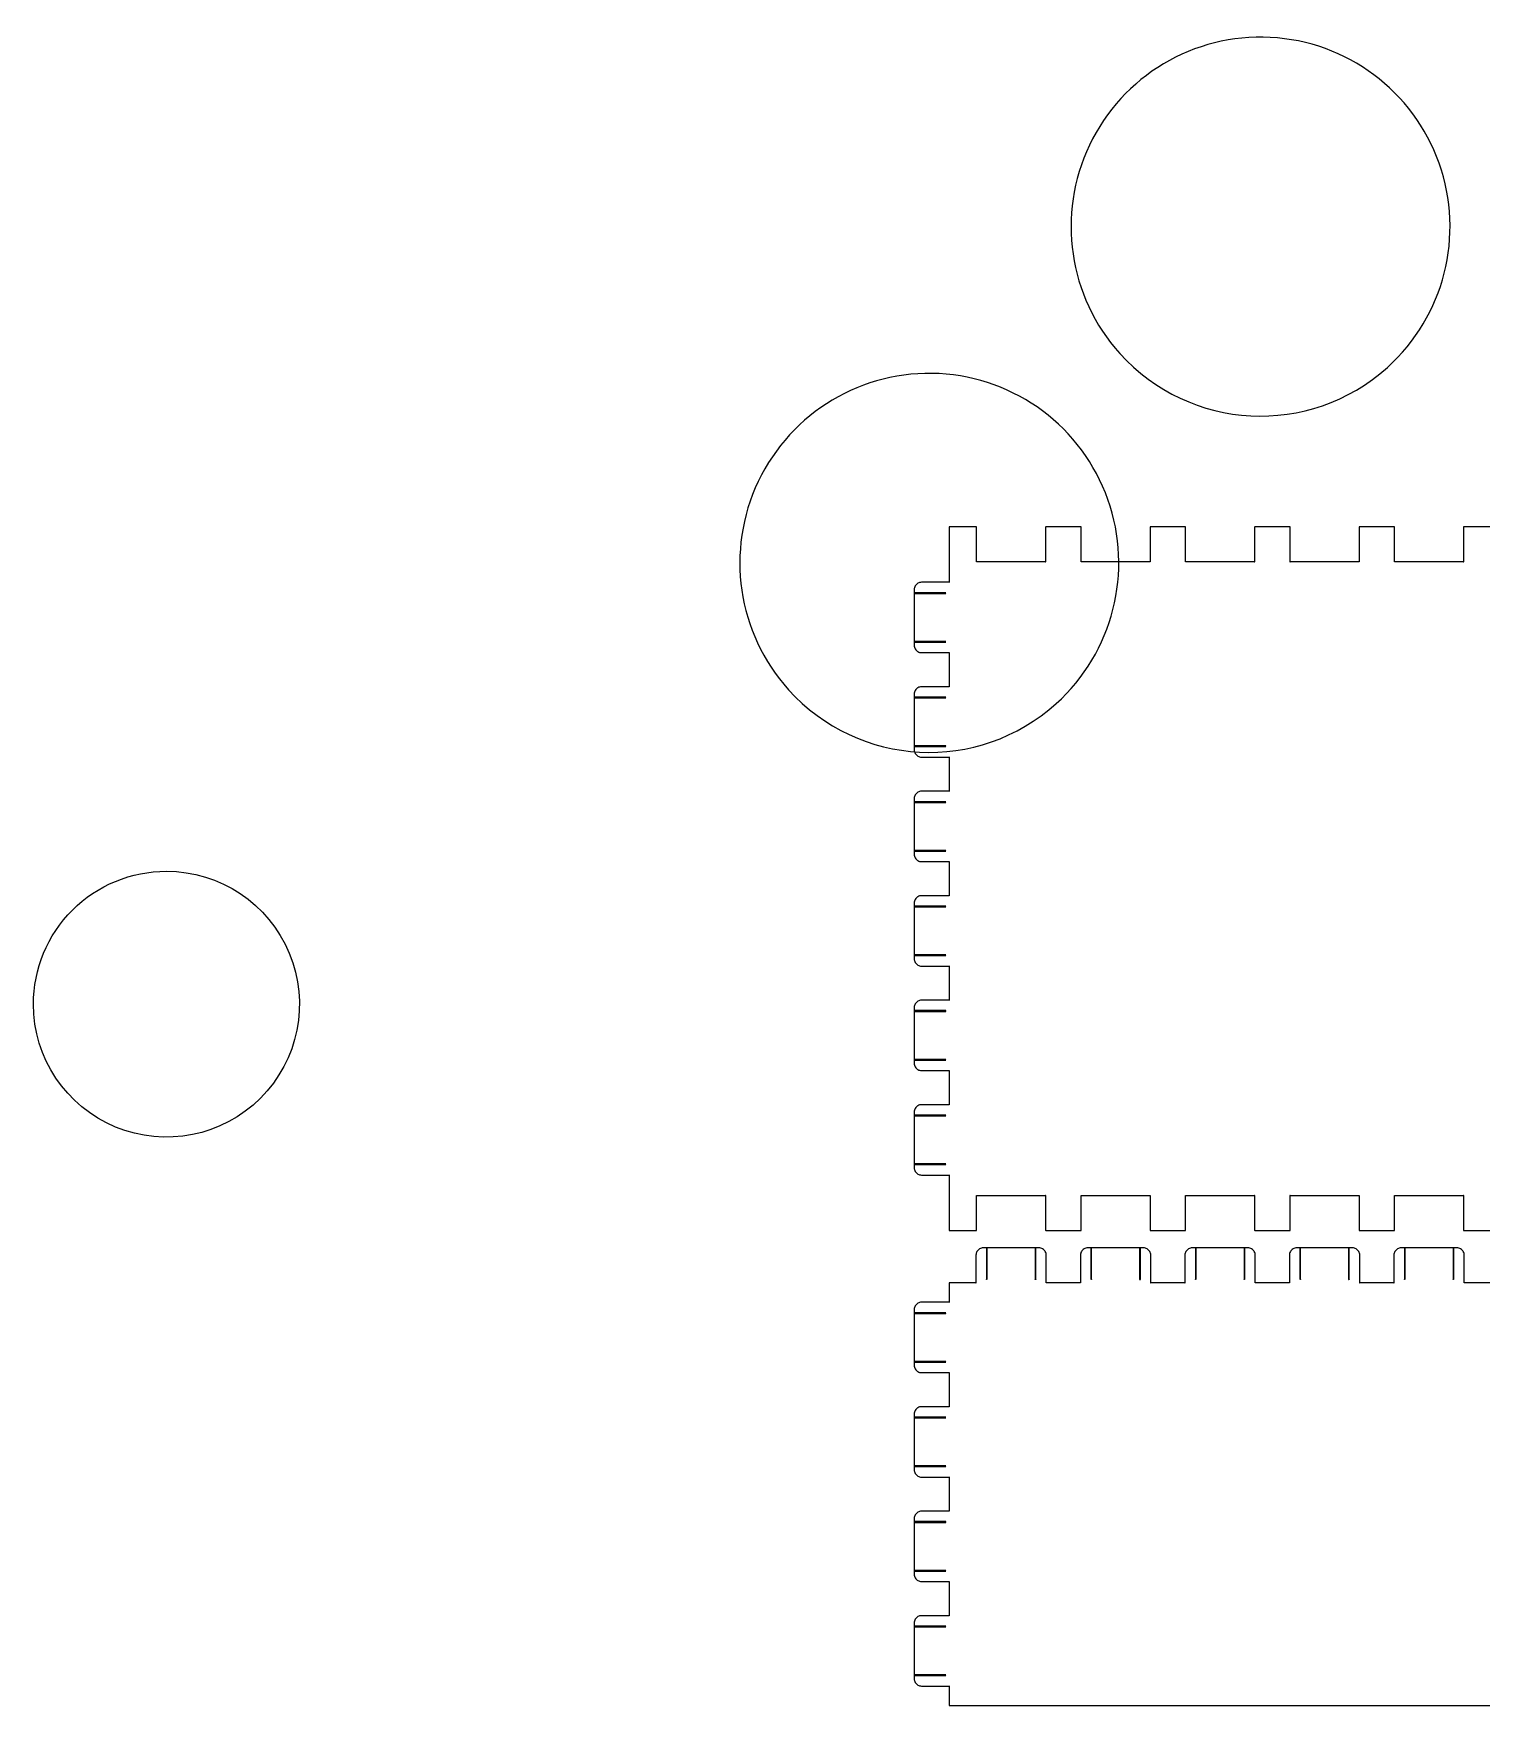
# Model space of a CAD drawing. Extents: x -4225 to 1232, y -4254 to 5532.
# Drawn here: x -430.4 to -18.8, y 84.4 to 559.8 of the extents above; entities that cross this region are included whole.
import ezdxf

# ---------------------------------------------------------------- set-up
doc = ezdxf.new("R2010")
doc.units = 0
doc.layers.add('Layer_1', color=7, linetype='CONTINUOUS')

msp = doc.modelspace()

# ---------------------------------------------------------------- linework, layer by layer
at = {"layer": 'Layer_1', "color": 7}
for points in [[(-45.534923, 464.843357)], [(-139.67766, 369.261445)], [(-392.587729, 321.611387)], [(-392.587729, 321.611387)], [(-170.036, 219.494195)], [(-170.036, 84.441494)]]:
    msp.add_lwpolyline(points, close=True, dxfattribs=at)
for points in [[(-170.136, 419.398193), (-170.136, 409.497995), (-170.136, 403.74788), (-177.956, 403.74788)], [(-162.386, 419.498195), (-170.036, 419.498195)], [(-142.686, 419.398193), (-142.686, 409.597997), (-162.286, 409.597997), (-162.286, 419.398193)], [(-132.686, 419.498195), (-142.586, 419.498195)], [(-112.986, 419.398193), (-112.986, 409.597997), (-132.586, 409.597997), (-132.586, 419.398193)], [(-102.986, 419.498195), (-112.886, 419.498195)], [(-83.286, 419.398193), (-83.286, 409.597997), (-102.886, 409.597997), (-102.886, 419.398193)], [(-73.286, 419.498195), (-83.186, 419.498195)], [(-53.586, 419.398193), (-53.586, 409.597997), (-73.186, 409.597997), (-73.186, 419.398193)], [(-43.586, 419.498195), (-53.486, 419.498195)], [(-23.886, 419.398193), (-23.886, 409.597997), (-43.486, 409.597997), (-43.486, 419.398193)], [(-13.886, 419.498195), (-23.786, 419.498195)], [(-180.036, 401.667838), (-180.036, 400.677819)], [(-180.036, 400.677819), (-180.036, 386.817541)], [(-171.113, 400.627818), (-171.126, 400.677819), (-171.113, 400.72782), (-171.076, 400.76382), (-171.026, 400.777821), (-179.936, 400.777821)], [(-179.936, 400.577817), (-171.026, 400.577817)], [(-180.036, 386.817541), (-180.036, 385.827522)], [(-171.113, 386.76754), (-171.126, 386.817541), (-171.113, 386.867542), (-171.076, 386.903543), (-171.026, 386.917543), (-179.936, 386.917543)], [(-179.936, 386.717539), (-171.026, 386.717539)], [(-177.956, 383.74748), (-170.136, 383.74748), (-170.136, 374.047286), (-177.956, 374.047286)], [(-180.036, 371.967244), (-180.036, 370.977225)], [(-180.036, 370.977225), (-180.036, 357.116947)], [(-171.076, 370.890223), (-171.113, 370.927224), (-171.126, 370.977225), (-171.113, 371.027226), (-171.076, 371.063226), (-171.026, 371.077227), (-179.936, 371.077227)], [(-179.936, 370.877223), (-171.026, 370.877223)], [(-180.036, 357.116947), (-180.036, 356.126928)], [(-171.076, 357.029946), (-171.113, 357.066946), (-171.126, 357.116947), (-171.113, 357.166948), (-171.076, 357.202949), (-171.026, 357.216949), (-179.936, 357.216949)], [(-179.936, 357.016945), (-171.026, 357.016945)], [(-177.956, 354.046886), (-170.136, 354.046886), (-170.136, 344.346692), (-177.956, 344.346692)], [(-180.036, 342.26665), (-180.036, 341.276631)], [(-180.036, 341.276631), (-180.036, 327.416353)], [(-171.076, 341.189629), (-171.113, 341.22663), (-171.126, 341.276631), (-171.113, 341.326632), (-171.076, 341.362632), (-171.026, 341.376633), (-179.936, 341.376633)], [(-179.936, 341.176629), (-171.026, 341.176629)], [(-180.036, 327.416353), (-180.036, 326.426334)], [(-171.076, 327.329352), (-171.113, 327.366352), (-171.126, 327.416353), (-171.113, 327.466354), (-171.076, 327.502355), (-171.026, 327.516355), (-179.936, 327.516355)], [(-179.936, 327.316351), (-171.026, 327.316351)], [(-177.956, 324.346292), (-170.136, 324.346292), (-170.136, 314.646098), (-177.956, 314.646098)], [(-180.036, 312.566056), (-180.036, 311.576037)], [(-180.036, 311.576037), (-180.036, 297.715759)], [(-171.076, 311.489035), (-171.113, 311.526036), (-171.126, 311.576037), (-171.113, 311.626038), (-171.076, 311.662038), (-171.026, 311.676039), (-179.936, 311.676039)], [(-179.936, 311.476035), (-171.026, 311.476035)], [(-180.036, 297.715759), (-180.036, 296.72574)], [(-171.076, 297.628758), (-171.113, 297.665758), (-171.126, 297.715759), (-171.113, 297.76576), (-171.076, 297.801761), (-171.026, 297.815761), (-179.936, 297.815761)], [(-179.936, 297.615757), (-171.026, 297.615757)], [(-177.956, 294.645698), (-170.136, 294.645698), (-170.136, 284.945504), (-177.956, 284.945504)], [(-180.036, 282.865462), (-180.036, 281.875443)], [(-180.036, 281.875443), (-180.036, 268.015165)], [(-171.076, 281.788441), (-171.113, 281.825442), (-171.126, 281.875443), (-171.113, 281.925444), (-171.076, 281.961444), (-171.026, 281.975445), (-179.936, 281.975445)], [(-179.936, 281.775441), (-171.026, 281.775441)], [(-180.036, 268.015165), (-180.036, 267.025146)], [(-171.076, 267.928164), (-171.113, 267.965164), (-171.126, 268.015165), (-171.113, 268.065166), (-171.076, 268.101167), (-171.026, 268.115167), (-179.936, 268.115167)], [(-179.936, 267.915163), (-171.026, 267.915163)], [(-177.956, 264.945104), (-170.136, 264.945104), (-170.136, 255.24491), (-177.956, 255.24491)], [(-180.036, 253.164868), (-180.036, 252.174849)], [(-180.036, 252.174849), (-180.036, 238.314571)], [(-171.076, 252.087847), (-171.113, 252.124848), (-171.126, 252.174849), (-171.113, 252.22485), (-171.076, 252.26085), (-171.026, 252.274851), (-179.936, 252.274851)], [(-179.936, 252.074847), (-171.026, 252.074847)], [(-180.036, 238.314571), (-180.036, 237.324552)], [(-171.076, 238.22757), (-171.113, 238.26457), (-171.126, 238.314571), (-171.113, 238.364572), (-171.076, 238.400573), (-171.026, 238.414573), (-179.936, 238.414573)], [(-179.936, 238.214569), (-171.026, 238.214569)], [(-177.956, 235.24451), (-170.136, 235.24451), (-170.136, 229.494395), (-170.136, 219.594197)], [(-162.286, 219.594197), (-162.286, 229.394393), (-142.686, 229.394393), (-142.686, 219.594197)], [(-132.586, 219.594197), (-132.586, 229.394393), (-112.986, 229.394393), (-112.986, 219.594197)], [(-102.886, 219.594197), (-102.886, 229.394393), (-83.286, 229.394393), (-83.286, 219.594197)], [(-73.186, 219.594197), (-73.186, 229.394393), (-53.586, 229.394393), (-53.586, 219.594197)], [(-43.486, 219.594197), (-43.486, 229.394393), (-23.886, 229.394393), (-23.886, 219.594197)], [(-170.036, 219.494195), (-162.386, 219.494195)], [(-142.586, 219.494195), (-132.686, 219.494195)], [(-112.886, 219.494195), (-102.986, 219.494195)], [(-83.186, 219.494195), (-73.286, 219.494195)], [(-53.486, 219.494195), (-43.586, 219.494195)], [(-23.786, 219.494195), (-13.886, 219.494195)], [(-159.416, 214.544096), (-160.406, 214.544096)], [(-159.516, 214.444094), (-159.516, 205.533916), (-159.503, 205.583917), (-159.466, 205.619918), (-159.416, 205.633918), (-159.366, 205.619918), (-159.329, 205.583917), (-159.316, 205.533916), (-159.316, 214.444094)], [(-145.556, 214.544096), (-159.416, 214.544096)], [(-145.656, 214.444094), (-145.656, 205.533916), (-145.643, 205.583917), (-145.606, 205.619918), (-145.556, 205.633918), (-145.506, 205.619918), (-145.469, 205.583917), (-145.456, 205.533916), (-145.456, 214.444094)], [(-144.566, 214.544096), (-145.556, 214.544096)], [(-129.716, 214.544096), (-130.706, 214.544096)], [(-129.816, 214.444094), (-129.816, 205.533916), (-129.803, 205.583917), (-129.766, 205.619918), (-129.716, 205.633918), (-129.666, 205.619918), (-129.629, 205.583917), (-129.616, 205.533916), (-129.616, 214.444094)], [(-115.856, 214.544096), (-129.716, 214.544096)], [(-115.956, 214.444094), (-115.956, 205.533916), (-115.943, 205.583917), (-115.906, 205.619918), (-115.856, 205.633918), (-115.806, 205.619918), (-115.769, 205.583917), (-115.756, 205.533916), (-115.756, 214.444094)], [(-114.866, 214.544096), (-115.856, 214.544096)], [(-100.016, 214.544096), (-101.006, 214.544096)], [(-100.116, 214.444094), (-100.116, 205.533916), (-100.103, 205.583917), (-100.066, 205.619918), (-100.016, 205.633918), (-99.966, 205.619918), (-99.929, 205.583917), (-99.916, 205.533916), (-99.916, 214.444094)], [(-86.156, 214.544096), (-100.016, 214.544096)], [(-86.256, 214.444094), (-86.256, 205.533916), (-86.243, 205.583917), (-86.206, 205.619918), (-86.156, 205.633918), (-86.106, 205.619918), (-86.069, 205.583917), (-86.056, 205.533916), (-86.056, 214.444094)], [(-85.166, 214.544096), (-86.156, 214.544096)], [(-70.316, 214.544096), (-71.306, 214.544096)], [(-70.416, 214.444094), (-70.416, 205.533916), (-70.403, 205.583917), (-70.366, 205.619918), (-70.316, 205.633918), (-70.266, 205.619918), (-70.229, 205.583917), (-70.216, 205.533916), (-70.216, 214.444094)], [(-56.456, 214.544096), (-70.316, 214.544096)], [(-56.556, 214.444094), (-56.556, 205.533916), (-56.543, 205.583917), (-56.506, 205.619918), (-56.456, 205.633918), (-56.406, 205.619918), (-56.369, 205.583917), (-56.356, 205.533916), (-56.356, 214.444094)], [(-55.466, 214.544096), (-56.456, 214.544096)], [(-40.616, 214.544096), (-41.606, 214.544096)], [(-40.716, 214.444094), (-40.716, 205.533916), (-40.703, 205.583917), (-40.666, 205.619918), (-40.616, 205.633918), (-40.566, 205.619918), (-40.529, 205.583917), (-40.516, 205.533916), (-40.516, 214.444094)], [(-26.756, 214.544096), (-40.616, 214.544096)], [(-26.856, 214.444094), (-26.856, 205.533916), (-26.843, 205.583917), (-26.806, 205.619918), (-26.756, 205.633918), (-26.706, 205.619918), (-26.669, 205.583917), (-26.656, 205.533916), (-26.656, 214.444094)], [(-25.766, 214.544096), (-26.756, 214.544096)], [(-162.486, 212.464054), (-162.486, 204.643898), (-170.036, 204.643898)], [(-132.786, 212.464054), (-132.786, 204.643898), (-142.486, 204.643898), (-142.486, 212.464054)], [(-103.086, 212.464054), (-103.086, 204.643898), (-112.786, 204.643898), (-112.786, 212.464054)], [(-73.386, 212.464054), (-73.386, 204.643898), (-83.086, 204.643898), (-83.086, 212.464054)], [(-43.686, 212.464054), (-43.686, 204.643898), (-53.386, 204.643898), (-53.386, 212.464054)], [(-13.986, 212.464054), (-13.986, 204.643898), (-23.686, 204.643898), (-23.686, 212.464054)], [(-170.136, 204.543896), (-170.136, 199.093787), (-177.956, 199.093787)], [(-180.036, 197.013745), (-180.036, 196.023726)], [(-180.036, 196.023726), (-180.036, 182.163448)], [(-179.936, 195.923724), (-171.026, 195.923724), (-171.076, 195.936724), (-171.113, 195.973725), (-171.126, 196.023726), (-171.113, 196.073727), (-171.076, 196.109727), (-171.026, 196.123728), (-179.936, 196.123728)], [(-180.036, 182.163448), (-180.036, 181.173429)], [(-179.936, 182.063446), (-171.026, 182.063446), (-171.076, 182.076447), (-171.113, 182.113447), (-171.126, 182.163448), (-171.113, 182.213449), (-171.076, 182.24945), (-171.026, 182.26345), (-179.936, 182.26345)], [(-177.956, 179.093387), (-170.136, 179.093387), (-170.136, 169.393193), (-177.956, 169.393193)], [(-180.036, 167.313151), (-180.036, 166.323132)], [(-179.936, 166.22313), (-171.026, 166.22313), (-171.076, 166.23613), (-171.113, 166.273131), (-171.126, 166.323132), (-171.113, 166.373133), (-171.076, 166.409133), (-171.026, 166.423134), (-179.936, 166.423134)], [(-180.036, 166.323132), (-180.036, 152.462854)], [(-180.036, 152.462854), (-180.036, 151.472835)], [(-179.936, 152.362852), (-171.026, 152.362852), (-171.076, 152.375853), (-171.113, 152.412853), (-171.126, 152.462854), (-171.113, 152.512855), (-171.076, 152.548856), (-171.026, 152.562856), (-179.936, 152.562856)], [(-177.956, 149.392793), (-170.136, 149.392793), (-170.136, 139.692599), (-177.956, 139.692599)], [(-180.036, 137.612557), (-180.036, 136.622538)], [(-180.036, 136.622538), (-180.036, 122.76226)], [(-179.936, 136.522536), (-171.026, 136.522536), (-171.076, 136.535536), (-171.113, 136.572537), (-171.126, 136.622538), (-171.113, 136.672539), (-171.076, 136.708539), (-171.026, 136.72254), (-179.936, 136.72254)], [(-180.036, 122.76226), (-180.036, 121.772241)], [(-179.936, 122.662258), (-171.026, 122.662258), (-171.076, 122.675259), (-171.113, 122.712259), (-171.126, 122.76226), (-171.113, 122.812261), (-171.076, 122.848262), (-171.026, 122.862262), (-179.936, 122.862262)], [(-177.956, 119.692199), (-170.136, 119.692199), (-170.136, 109.992005), (-177.956, 109.992005)], [(-180.036, 107.911963), (-180.036, 106.921944)], [(-180.036, 106.921944), (-180.036, 93.061666)], [(-179.936, 106.821942), (-171.026, 106.821942), (-171.076, 106.834942), (-171.113, 106.871943), (-171.126, 106.921944), (-171.113, 106.971945), (-171.076, 107.007945), (-171.026, 107.021946), (-179.936, 107.021946)], [(-180.036, 93.061666), (-180.036, 92.071647)], [(-179.936, 92.961664), (-171.026, 92.961664), (-171.076, 92.974665), (-171.113, 93.011665), (-171.126, 93.061666), (-171.113, 93.111667), (-171.076, 93.147668), (-171.026, 93.161668), (-179.936, 93.161668)], [(-177.956, 89.991605), (-170.136, 89.991605), (-170.136, 84.541496)], [(-170.036, 84.441494), (369.964, 84.441494)]]:
    msp.add_lwpolyline(points, dxfattribs=at)
for points in [[(-78.812204, 558.631822), (-100.566684, 559.758487), (-120.857765, 547.66963), (-130.223746, 528.002267)], [(-30.839839, 522.855174), (-38.124016, 543.384849), (-57.057723, 557.505158), (-78.812204, 558.631822)], [(-130.223746, 528.002267), (-139.589728, 508.334904), (-136.186141, 484.962184), (-121.600073, 468.782772)], [(-45.534923, 464.843357), (-29.35551, 479.429425), (-23.555662, 502.325499), (-30.839839, 522.855174)], [(-121.600073, 468.782772), (-101.683101, 446.690121), (-67.627573, 444.926385), (-45.534923, 464.843357)], [(-172.954941, 463.04991), (-194.709422, 464.176575), (-215.000502, 452.087718), (-224.366484, 432.420355)], [(-124.982576, 427.273261), (-132.266753, 447.802936), (-151.200461, 461.923245), (-172.954941, 463.04991)], [(-224.366484, 432.420355), (-233.732466, 412.752991), (-230.328879, 389.380272), (-215.74281, 373.200859)], [(-139.67766, 369.261445), (-123.498248, 383.847513), (-117.6984, 406.743586), (-124.982576, 427.273261)], [(-170.036, 419.498195), (-170.091, 419.498195), (-170.136, 419.453194), (-170.136, 419.398193)], [(-162.286, 419.398193), (-162.286, 419.453194), (-162.331, 419.498195), (-162.386, 419.498195)], [(-142.586, 419.498195), (-142.641, 419.498195), (-142.686, 419.453194), (-142.686, 419.398193)], [(-132.586, 419.398193), (-132.586, 419.453194), (-132.631, 419.498195), (-132.686, 419.498195)], [(-112.886, 419.498195), (-112.941, 419.498195), (-112.986, 419.453194), (-112.986, 419.398193)], [(-102.886, 419.398193), (-102.886, 419.453194), (-102.931, 419.498195), (-102.986, 419.498195)], [(-83.186, 419.498195), (-83.241, 419.498195), (-83.286, 419.453194), (-83.286, 419.398193)], [(-73.186, 419.398193), (-73.186, 419.453194), (-73.231, 419.498195), (-73.286, 419.498195)], [(-53.486, 419.498195), (-53.541, 419.498195), (-53.586, 419.453194), (-53.586, 419.398193)], [(-43.486, 419.398193), (-43.486, 419.453194), (-43.531, 419.498195), (-43.586, 419.498195)], [(-23.786, 419.498195), (-23.841, 419.498195), (-23.886, 419.453194), (-23.886, 419.398193)], [(-162.286, 409.597997), (-162.386, 409.597997), (-162.286, 409.497995), (-162.286, 409.597997)], [(-142.686, 409.597997), (-142.686, 409.497995), (-142.586, 409.597997), (-142.686, 409.597997)], [(-132.586, 409.597997), (-132.686, 409.597997), (-132.586, 409.497995), (-132.586, 409.597997)], [(-112.986, 409.597997), (-112.986, 409.497995), (-112.886, 409.597997), (-112.986, 409.597997)], [(-102.886, 409.597997), (-102.986, 409.597997), (-102.886, 409.497995), (-102.886, 409.597997)], [(-83.286, 409.597997), (-83.286, 409.497995), (-83.186, 409.597997), (-83.286, 409.597997)], [(-73.186, 409.597997), (-73.286, 409.597997), (-73.186, 409.497995), (-73.186, 409.597997)], [(-53.586, 409.597997), (-53.586, 409.497995), (-53.486, 409.597997), (-53.586, 409.597997)], [(-43.486, 409.597997), (-43.586, 409.597997), (-43.486, 409.497995), (-43.486, 409.597997)], [(-23.886, 409.597997), (-23.886, 409.497995), (-23.786, 409.597997), (-23.886, 409.597997)], [(-179.757, 402.707859), (-179.94, 402.390853), (-180.036, 402.032846), (-180.036, 401.667838)], [(-179.936, 400.777821), (-179.991, 400.777821), (-180.036, 400.73282), (-180.036, 400.677819)], [(-180.036, 400.677819), (-180.036, 400.621818), (-179.991, 400.577817), (-179.936, 400.577817)], [(-178.996, 403.468874), (-179.312, 403.285871), (-179.575, 403.023866), (-179.757, 402.707859)], [(-177.956, 403.74788), (-178.321, 403.74788), (-178.68, 403.651878), (-178.996, 403.468874)], [(-171.076, 400.590817), (-171.091, 400.600817), (-171.104, 400.611817), (-171.113, 400.627818)], [(-171.026, 400.577817), (-171.044, 400.577817), (-171.061, 400.577817), (-171.076, 400.590817)], [(-170.136, 403.74788), (-170.136, 403.647878), (-170.036, 403.74788), (-170.136, 403.74788)], [(-179.936, 386.917543), (-179.991, 386.917543), (-180.036, 386.872543), (-180.036, 386.817541)], [(-180.036, 386.817541), (-180.036, 386.76154), (-179.991, 386.717539), (-179.936, 386.717539)], [(-180.036, 385.827522), (-180.036, 385.462514), (-179.94, 385.103507), (-179.757, 384.787501)], [(-171.076, 386.73054), (-171.091, 386.74054), (-171.104, 386.75154), (-171.113, 386.76754)], [(-171.026, 386.717539), (-171.044, 386.717539), (-171.061, 386.717539), (-171.076, 386.73054)], [(-179.757, 384.787501), (-179.575, 384.470495), (-179.312, 384.208489), (-178.996, 384.025486)], [(-178.996, 384.025486), (-178.68, 383.843482), (-178.321, 383.74748), (-177.956, 383.74748)], [(-170.136, 383.74748), (-170.036, 383.74748), (-170.136, 383.847482), (-170.136, 383.74748)], [(-215.74281, 373.200859), (-195.825838, 351.108209), (-161.770311, 349.344473), (-139.67766, 369.261445)], [(-179.757, 373.007265), (-179.94, 372.690259), (-180.036, 372.332252), (-180.036, 371.967244)], [(-179.936, 371.077227), (-179.991, 371.077227), (-180.036, 371.032226), (-180.036, 370.977225)], [(-180.036, 370.977225), (-180.036, 370.921224), (-179.991, 370.877223), (-179.936, 370.877223)], [(-178.996, 373.76828), (-179.312, 373.585277), (-179.575, 373.323272), (-179.757, 373.007265)], [(-177.956, 374.047286), (-178.321, 374.047286), (-178.68, 373.951284), (-178.996, 373.76828)], [(-171.026, 370.877223), (-171.044, 370.877223), (-171.061, 370.877223), (-171.076, 370.890223)], [(-170.136, 374.047286), (-170.136, 373.947284), (-170.036, 374.047286), (-170.136, 374.047286)], [(-179.936, 357.216949), (-179.991, 357.216949), (-180.036, 357.171949), (-180.036, 357.116947)], [(-180.036, 357.116947), (-180.036, 357.060946), (-179.991, 357.016945), (-179.936, 357.016945)], [(-171.026, 357.016945), (-171.044, 357.016945), (-171.061, 357.016945), (-171.076, 357.029946)], [(-180.036, 356.126928), (-180.036, 355.76192), (-179.94, 355.402913), (-179.757, 355.086907)], [(-179.757, 355.086907), (-179.575, 354.769901), (-179.312, 354.507895), (-178.996, 354.324892)], [(-178.996, 354.324892), (-178.68, 354.142888), (-178.321, 354.046886), (-177.956, 354.046886)], [(-170.136, 354.046886), (-170.036, 354.046886), (-170.136, 354.146888), (-170.136, 354.046886)], [(-179.757, 343.306671), (-179.94, 342.989665), (-180.036, 342.631658), (-180.036, 342.26665)], [(-178.996, 344.067686), (-179.312, 343.884683), (-179.575, 343.622678), (-179.757, 343.306671)], [(-177.956, 344.346692), (-178.321, 344.346692), (-178.68, 344.25069), (-178.996, 344.067686)], [(-170.136, 344.346692), (-170.136, 344.24669), (-170.036, 344.346692), (-170.136, 344.346692)], [(-179.936, 341.376633), (-179.991, 341.376633), (-180.036, 341.331632), (-180.036, 341.276631)], [(-180.036, 341.276631), (-180.036, 341.22063), (-179.991, 341.176629), (-179.936, 341.176629)], [(-171.026, 341.176629), (-171.044, 341.176629), (-171.061, 341.176629), (-171.076, 341.189629)], [(-179.936, 327.516355), (-179.991, 327.516355), (-180.036, 327.471355), (-180.036, 327.416353)], [(-180.036, 327.416353), (-180.036, 327.360352), (-179.991, 327.316351), (-179.936, 327.316351)], [(-180.036, 326.426334), (-180.036, 326.061326), (-179.94, 325.702319), (-179.757, 325.386313)], [(-179.757, 325.386313), (-179.575, 325.069307), (-179.312, 324.807301), (-178.996, 324.624298)], [(-178.996, 324.624298), (-178.68, 324.442294), (-178.321, 324.346292), (-177.956, 324.346292)], [(-171.026, 327.316351), (-171.044, 327.316351), (-171.061, 327.316351), (-171.076, 327.329352)], [(-170.136, 324.346292), (-170.036, 324.346292), (-170.136, 324.446294), (-170.136, 324.346292)], [(-419.313025, 310.541407), (-412.225036, 317.629397), (-402.611659, 321.611387), (-392.587729, 321.611387)], [(-419.313025, 310.541407), (-412.225036, 317.629397), (-402.611659, 321.611387), (-392.587729, 321.611387)], [(-392.587729, 321.611387), (-377.300967, 321.611387), (-363.519438, 312.402864), (-357.669448, 298.279738)], [(-392.587729, 321.611387), (-377.300967, 321.611387), (-363.519438, 312.402864), (-357.669448, 298.279738)], [(-178.996, 314.367092), (-179.312, 314.184089), (-179.575, 313.922084), (-179.757, 313.606077)], [(-177.956, 314.646098), (-178.321, 314.646098), (-178.68, 314.550096), (-178.996, 314.367092)], [(-170.136, 314.646098), (-170.136, 314.546096), (-170.036, 314.646098), (-170.136, 314.646098)], [(-430.383005, 283.816112), (-430.383005, 293.840042), (-426.401014, 303.453418), (-419.313025, 310.541407)], [(-430.383005, 283.816112), (-430.383005, 293.840042), (-426.401014, 303.453418), (-419.313025, 310.541407)], [(-179.757, 313.606077), (-179.94, 313.289071), (-180.036, 312.931064), (-180.036, 312.566056)], [(-179.936, 311.676039), (-179.991, 311.676039), (-180.036, 311.631038), (-180.036, 311.576037)], [(-180.036, 311.576037), (-180.036, 311.520036), (-179.991, 311.476035), (-179.936, 311.476035)], [(-171.026, 311.476035), (-171.044, 311.476035), (-171.061, 311.476035), (-171.076, 311.489035)], [(-357.669448, 298.279738), (-351.819457, 284.156611), (-355.05306, 267.900189), (-365.862433, 257.090816)], [(-357.669448, 298.279738), (-351.819457, 284.156611), (-355.05306, 267.900189), (-365.862433, 257.090816)], [(-179.936, 297.815761), (-179.991, 297.815761), (-180.036, 297.770761), (-180.036, 297.715759)], [(-180.036, 297.715759), (-180.036, 297.659758), (-179.991, 297.615757), (-179.936, 297.615757)], [(-180.036, 296.72574), (-180.036, 296.360732), (-179.94, 296.001725), (-179.757, 295.685719)], [(-179.757, 295.685719), (-179.575, 295.368713), (-179.312, 295.106707), (-178.996, 294.923704)], [(-178.996, 294.923704), (-178.68, 294.7417), (-178.321, 294.645698), (-177.956, 294.645698)], [(-171.026, 297.615757), (-171.044, 297.615757), (-171.061, 297.615757), (-171.076, 297.628758)], [(-170.136, 294.645698), (-170.036, 294.645698), (-170.136, 294.7457), (-170.136, 294.645698)], [(-407.051355, 248.89783), (-421.174481, 254.747821), (-430.383005, 268.52935), (-430.383005, 283.816112)], [(-407.051355, 248.89783), (-421.174481, 254.747821), (-430.383005, 268.52935), (-430.383005, 283.816112)], [(-179.757, 283.905483), (-179.94, 283.588477), (-180.036, 283.23047), (-180.036, 282.865462)], [(-179.936, 281.975445), (-179.991, 281.975445), (-180.036, 281.930444), (-180.036, 281.875443)], [(-180.036, 281.875443), (-180.036, 281.819442), (-179.991, 281.775441), (-179.936, 281.775441)], [(-178.996, 284.666498), (-179.312, 284.483495), (-179.575, 284.22149), (-179.757, 283.905483)], [(-177.956, 284.945504), (-178.321, 284.945504), (-178.68, 284.849502), (-178.996, 284.666498)], [(-171.026, 281.775441), (-171.044, 281.775441), (-171.061, 281.775441), (-171.076, 281.788441)], [(-170.136, 284.945504), (-170.136, 284.845502), (-170.036, 284.945504), (-170.136, 284.945504)], [(-179.936, 268.115167), (-179.991, 268.115167), (-180.036, 268.070167), (-180.036, 268.015165)], [(-180.036, 268.015165), (-180.036, 267.959164), (-179.991, 267.915163), (-179.936, 267.915163)], [(-180.036, 267.025146), (-180.036, 266.660138), (-179.94, 266.301131), (-179.757, 265.985125)], [(-171.026, 267.915163), (-171.044, 267.915163), (-171.061, 267.915163), (-171.076, 267.928164)], [(-179.757, 265.985125), (-179.575, 265.668119), (-179.312, 265.406113), (-178.996, 265.22311)], [(-178.996, 265.22311), (-178.68, 265.041106), (-178.321, 264.945104), (-177.956, 264.945104)], [(-170.136, 264.945104), (-170.036, 264.945104), (-170.136, 265.045106), (-170.136, 264.945104)], [(-365.862433, 257.090816), (-376.671807, 246.281443), (-392.928228, 243.04784), (-407.051355, 248.89783)], [(-365.862433, 257.090816), (-376.671807, 246.281443), (-392.928228, 243.04784), (-407.051355, 248.89783)], [(-179.757, 254.204889), (-179.94, 253.887883), (-180.036, 253.529876), (-180.036, 253.164868)], [(-179.936, 252.274851), (-179.991, 252.274851), (-180.036, 252.22985), (-180.036, 252.174849)], [(-180.036, 252.174849), (-180.036, 252.118848), (-179.991, 252.074847), (-179.936, 252.074847)], [(-178.996, 254.965904), (-179.312, 254.782901), (-179.575, 254.520896), (-179.757, 254.204889)], [(-177.956, 255.24491), (-178.321, 255.24491), (-178.68, 255.148908), (-178.996, 254.965904)], [(-171.026, 252.074847), (-171.044, 252.074847), (-171.061, 252.074847), (-171.076, 252.087847)], [(-170.136, 255.24491), (-170.136, 255.144908), (-170.036, 255.24491), (-170.136, 255.24491)], [(-179.936, 238.414573), (-179.991, 238.414573), (-180.036, 238.369573), (-180.036, 238.314571)], [(-180.036, 238.314571), (-180.036, 238.25857), (-179.991, 238.214569), (-179.936, 238.214569)], [(-171.026, 238.214569), (-171.044, 238.214569), (-171.061, 238.214569), (-171.076, 238.22757)], [(-180.036, 237.324552), (-180.036, 236.959544), (-179.94, 236.600537), (-179.757, 236.284531)], [(-179.757, 236.284531), (-179.575, 235.967525), (-179.312, 235.705519), (-178.996, 235.522516)], [(-178.996, 235.522516), (-178.68, 235.340512), (-178.321, 235.24451), (-177.956, 235.24451)], [(-170.136, 235.24451), (-170.036, 235.24451), (-170.136, 235.344512), (-170.136, 235.24451)], [(-162.286, 229.394393), (-162.286, 229.494395), (-162.386, 229.394393), (-162.286, 229.394393)], [(-142.686, 229.394393), (-142.586, 229.394393), (-142.686, 229.494395), (-142.686, 229.394393)], [(-132.586, 229.394393), (-132.586, 229.494395), (-132.686, 229.394393), (-132.586, 229.394393)], [(-112.986, 229.394393), (-112.886, 229.394393), (-112.986, 229.494395), (-112.986, 229.394393)], [(-102.886, 229.394393), (-102.886, 229.494395), (-102.986, 229.394393), (-102.886, 229.394393)], [(-83.286, 229.394393), (-83.186, 229.394393), (-83.286, 229.494395), (-83.286, 229.394393)], [(-73.186, 229.394393), (-73.186, 229.494395), (-73.286, 229.394393), (-73.186, 229.394393)], [(-53.586, 229.394393), (-53.486, 229.394393), (-53.586, 229.494395), (-53.586, 229.394393)], [(-43.486, 229.394393), (-43.486, 229.494395), (-43.586, 229.394393), (-43.486, 229.394393)], [(-23.886, 229.394393), (-23.786, 229.394393), (-23.886, 229.494395), (-23.886, 229.394393)], [(-170.136, 219.594197), (-170.136, 219.538196), (-170.091, 219.494195), (-170.036, 219.494195)], [(-162.386, 219.494195), (-162.331, 219.494195), (-162.286, 219.538196), (-162.286, 219.594197)], [(-142.686, 219.594197), (-142.686, 219.538196), (-142.641, 219.494195), (-142.586, 219.494195)], [(-132.686, 219.494195), (-132.631, 219.494195), (-132.586, 219.538196), (-132.586, 219.594197)], [(-112.986, 219.594197), (-112.986, 219.538196), (-112.941, 219.494195), (-112.886, 219.494195)], [(-102.986, 219.494195), (-102.931, 219.494195), (-102.886, 219.538196), (-102.886, 219.594197)], [(-83.286, 219.594197), (-83.286, 219.538196), (-83.241, 219.494195), (-83.186, 219.494195)], [(-73.286, 219.494195), (-73.231, 219.494195), (-73.186, 219.538196), (-73.186, 219.594197)], [(-53.586, 219.594197), (-53.586, 219.538196), (-53.541, 219.494195), (-53.486, 219.494195)], [(-43.586, 219.494195), (-43.531, 219.494195), (-43.486, 219.538196), (-43.486, 219.594197)], [(-23.886, 219.594197), (-23.886, 219.538196), (-23.841, 219.494195), (-23.786, 219.494195)], [(-161.446, 214.26509), (-161.762, 214.082087), (-162.025, 213.820082), (-162.207, 213.504075)], [(-160.406, 214.544096), (-160.771, 214.544096), (-161.13, 214.448094), (-161.446, 214.26509)], [(-159.416, 214.544096), (-159.471, 214.544096), (-159.516, 214.499095), (-159.516, 214.444094)], [(-159.316, 214.444094), (-159.316, 214.499095), (-159.361, 214.544096), (-159.416, 214.544096)], [(-145.556, 214.544096), (-145.611, 214.544096), (-145.656, 214.499095), (-145.656, 214.444094)], [(-145.456, 214.444094), (-145.456, 214.499095), (-145.501, 214.544096), (-145.556, 214.544096)], [(-143.526, 214.26509), (-143.842, 214.448094), (-144.201, 214.544096), (-144.566, 214.544096)], [(-142.765, 213.504075), (-142.947, 213.820082), (-143.21, 214.082087), (-143.526, 214.26509)], [(-131.746, 214.26509), (-132.062, 214.082087), (-132.325, 213.820082), (-132.507, 213.504075)], [(-130.706, 214.544096), (-131.071, 214.544096), (-131.43, 214.448094), (-131.746, 214.26509)], [(-129.716, 214.544096), (-129.771, 214.544096), (-129.816, 214.499095), (-129.816, 214.444094)], [(-129.616, 214.444094), (-129.616, 214.499095), (-129.661, 214.544096), (-129.716, 214.544096)], [(-115.856, 214.544096), (-115.911, 214.544096), (-115.956, 214.499095), (-115.956, 214.444094)], [(-115.756, 214.444094), (-115.756, 214.499095), (-115.801, 214.544096), (-115.856, 214.544096)], [(-113.826, 214.26509), (-114.142, 214.448094), (-114.501, 214.544096), (-114.866, 214.544096)], [(-113.065, 213.504075), (-113.247, 213.820082), (-113.51, 214.082087), (-113.826, 214.26509)], [(-102.046, 214.26509), (-102.362, 214.082087), (-102.625, 213.820082), (-102.807, 213.504075)], [(-101.006, 214.544096), (-101.371, 214.544096), (-101.73, 214.448094), (-102.046, 214.26509)], [(-100.016, 214.544096), (-100.071, 214.544096), (-100.116, 214.499095), (-100.116, 214.444094)], [(-99.916, 214.444094), (-99.916, 214.499095), (-99.961, 214.544096), (-100.016, 214.544096)], [(-86.156, 214.544096), (-86.211, 214.544096), (-86.256, 214.499095), (-86.256, 214.444094)], [(-86.056, 214.444094), (-86.056, 214.499095), (-86.101, 214.544096), (-86.156, 214.544096)], [(-84.126, 214.26509), (-84.442, 214.448094), (-84.801, 214.544096), (-85.166, 214.544096)], [(-83.365, 213.504075), (-83.547, 213.820082), (-83.81, 214.082087), (-84.126, 214.26509)], [(-72.346, 214.26509), (-72.662, 214.082087), (-72.925, 213.820082), (-73.107, 213.504075)], [(-71.306, 214.544096), (-71.671, 214.544096), (-72.03, 214.448094), (-72.346, 214.26509)], [(-70.316, 214.544096), (-70.371, 214.544096), (-70.416, 214.499095), (-70.416, 214.444094)], [(-70.216, 214.444094), (-70.216, 214.499095), (-70.261, 214.544096), (-70.316, 214.544096)], [(-56.456, 214.544096), (-56.511, 214.544096), (-56.556, 214.499095), (-56.556, 214.444094)], [(-56.356, 214.444094), (-56.356, 214.499095), (-56.401, 214.544096), (-56.456, 214.544096)], [(-54.426, 214.26509), (-54.742, 214.448094), (-55.101, 214.544096), (-55.466, 214.544096)], [(-53.665, 213.504075), (-53.847, 213.820082), (-54.11, 214.082087), (-54.426, 214.26509)], [(-42.646, 214.26509), (-42.962, 214.082087), (-43.225, 213.820082), (-43.407, 213.504075)], [(-41.606, 214.544096), (-41.971, 214.544096), (-42.33, 214.448094), (-42.646, 214.26509)], [(-40.616, 214.544096), (-40.671, 214.544096), (-40.716, 214.499095), (-40.716, 214.444094)], [(-40.516, 214.444094), (-40.516, 214.499095), (-40.561, 214.544096), (-40.616, 214.544096)], [(-26.756, 214.544096), (-26.811, 214.544096), (-26.856, 214.499095), (-26.856, 214.444094)], [(-26.656, 214.444094), (-26.656, 214.499095), (-26.701, 214.544096), (-26.756, 214.544096)], [(-24.726, 214.26509), (-25.042, 214.448094), (-25.401, 214.544096), (-25.766, 214.544096)], [(-23.965, 213.504075), (-24.147, 213.820082), (-24.41, 214.082087), (-24.726, 214.26509)], [(-162.207, 213.504075), (-162.39, 213.187069), (-162.486, 212.829062), (-162.486, 212.464054)], [(-142.486, 212.464054), (-142.486, 212.829062), (-142.582, 213.187069), (-142.765, 213.504075)], [(-132.507, 213.504075), (-132.69, 213.187069), (-132.786, 212.829062), (-132.786, 212.464054)], [(-112.786, 212.464054), (-112.786, 212.829062), (-112.882, 213.187069), (-113.065, 213.504075)], [(-102.807, 213.504075), (-102.99, 213.187069), (-103.086, 212.829062), (-103.086, 212.464054)], [(-83.086, 212.464054), (-83.086, 212.829062), (-83.182, 213.187069), (-83.365, 213.504075)], [(-73.107, 213.504075), (-73.29, 213.187069), (-73.386, 212.829062), (-73.386, 212.464054)], [(-53.386, 212.464054), (-53.386, 212.829062), (-53.482, 213.187069), (-53.665, 213.504075)], [(-43.407, 213.504075), (-43.59, 213.187069), (-43.686, 212.829062), (-43.686, 212.464054)], [(-23.686, 212.464054), (-23.686, 212.829062), (-23.782, 213.187069), (-23.965, 213.504075)], [(-170.036, 204.643898), (-170.091, 204.643898), (-170.136, 204.598897), (-170.136, 204.543896)], [(-162.486, 204.643898), (-162.486, 204.543896), (-162.386, 204.643898), (-162.486, 204.643898)], [(-142.486, 204.643898), (-142.586, 204.643898), (-142.486, 204.543896), (-142.486, 204.643898)], [(-132.786, 204.643898), (-132.786, 204.543896), (-132.686, 204.643898), (-132.786, 204.643898)], [(-112.786, 204.643898), (-112.886, 204.643898), (-112.786, 204.543896), (-112.786, 204.643898)], [(-103.086, 204.643898), (-103.086, 204.543896), (-102.986, 204.643898), (-103.086, 204.643898)], [(-83.086, 204.643898), (-83.186, 204.643898), (-83.086, 204.543896), (-83.086, 204.643898)], [(-73.386, 204.643898), (-73.386, 204.543896), (-73.286, 204.643898), (-73.386, 204.643898)], [(-53.386, 204.643898), (-53.486, 204.643898), (-53.386, 204.543896), (-53.386, 204.643898)], [(-43.686, 204.643898), (-43.686, 204.543896), (-43.586, 204.643898), (-43.686, 204.643898)], [(-23.686, 204.643898), (-23.786, 204.643898), (-23.686, 204.543896), (-23.686, 204.643898)], [(-179.757, 198.053766), (-179.94, 197.73676), (-180.036, 197.378753), (-180.036, 197.013745)], [(-179.936, 196.123728), (-179.991, 196.123728), (-180.036, 196.078727), (-180.036, 196.023726)], [(-180.036, 196.023726), (-180.036, 195.967725), (-179.991, 195.923724), (-179.936, 195.923724)], [(-178.996, 198.814781), (-179.312, 198.631778), (-179.575, 198.369773), (-179.757, 198.053766)], [(-177.956, 199.093787), (-178.321, 199.093787), (-178.68, 198.997785), (-178.996, 198.814781)], [(-170.136, 199.093787), (-170.136, 198.993785), (-170.036, 199.093787), (-170.136, 199.093787)], [(-179.936, 182.26345), (-179.991, 182.26345), (-180.036, 182.21845), (-180.036, 182.163448)], [(-180.036, 182.163448), (-180.036, 182.107447), (-179.991, 182.063446), (-179.936, 182.063446)], [(-180.036, 181.173429), (-180.036, 180.808421), (-179.94, 180.449414), (-179.757, 180.133408)], [(-179.757, 180.133408), (-179.575, 179.816402), (-179.312, 179.554396), (-178.996, 179.371393)], [(-178.996, 179.371393), (-178.68, 179.189389), (-178.321, 179.093387), (-177.956, 179.093387)], [(-170.136, 179.093387), (-170.036, 179.093387), (-170.136, 179.193389), (-170.136, 179.093387)], [(-179.757, 168.353172), (-179.94, 168.036166), (-180.036, 167.678159), (-180.036, 167.313151)], [(-179.936, 166.423134), (-179.991, 166.423134), (-180.036, 166.378133), (-180.036, 166.323132)], [(-178.996, 169.114187), (-179.312, 168.931184), (-179.575, 168.669179), (-179.757, 168.353172)], [(-177.956, 169.393193), (-178.321, 169.393193), (-178.68, 169.297191), (-178.996, 169.114187)], [(-170.136, 169.393193), (-170.136, 169.293191), (-170.036, 169.393193), (-170.136, 169.393193)], [(-180.036, 166.323132), (-180.036, 166.267131), (-179.991, 166.22313), (-179.936, 166.22313)], [(-179.936, 152.562856), (-179.991, 152.562856), (-180.036, 152.517856), (-180.036, 152.462854)], [(-180.036, 152.462854), (-180.036, 152.406853), (-179.991, 152.362852), (-179.936, 152.362852)], [(-180.036, 151.472835), (-180.036, 151.107827), (-179.94, 150.74882), (-179.757, 150.432814)], [(-179.757, 150.432814), (-179.575, 150.115808), (-179.312, 149.853802), (-178.996, 149.670799)], [(-178.996, 149.670799), (-178.68, 149.488795), (-178.321, 149.392793), (-177.956, 149.392793)], [(-170.136, 149.392793), (-170.036, 149.392793), (-170.136, 149.492795), (-170.136, 149.392793)], [(-179.757, 138.652578), (-179.94, 138.335572), (-180.036, 137.977565), (-180.036, 137.612557)], [(-178.996, 139.413593), (-179.312, 139.23059), (-179.575, 138.968585), (-179.757, 138.652578)], [(-177.956, 139.692599), (-178.321, 139.692599), (-178.68, 139.596597), (-178.996, 139.413593)], [(-170.136, 139.692599), (-170.136, 139.592597), (-170.036, 139.692599), (-170.136, 139.692599)], [(-179.936, 136.72254), (-179.991, 136.72254), (-180.036, 136.677539), (-180.036, 136.622538)], [(-180.036, 136.622538), (-180.036, 136.566537), (-179.991, 136.522536), (-179.936, 136.522536)], [(-179.936, 122.862262), (-179.991, 122.862262), (-180.036, 122.817262), (-180.036, 122.76226)], [(-180.036, 122.76226), (-180.036, 122.706259), (-179.991, 122.662258), (-179.936, 122.662258)], [(-180.036, 121.772241), (-180.036, 121.407233), (-179.94, 121.048226), (-179.757, 120.73222)], [(-179.757, 120.73222), (-179.575, 120.415214), (-179.312, 120.153208), (-178.996, 119.970205)], [(-178.996, 119.970205), (-178.68, 119.788201), (-178.321, 119.692199), (-177.956, 119.692199)], [(-170.136, 119.692199), (-170.036, 119.692199), (-170.136, 119.792201), (-170.136, 119.692199)], [(-178.996, 109.712999), (-179.312, 109.529996), (-179.575, 109.267991), (-179.757, 108.951984)], [(-177.956, 109.992005), (-178.321, 109.992005), (-178.68, 109.896003), (-178.996, 109.712999)], [(-170.136, 109.992005), (-170.136, 109.892003), (-170.036, 109.992005), (-170.136, 109.992005)], [(-179.757, 108.951984), (-179.94, 108.634978), (-180.036, 108.276971), (-180.036, 107.911963)], [(-179.936, 107.021946), (-179.991, 107.021946), (-180.036, 106.976945), (-180.036, 106.921944)], [(-180.036, 106.921944), (-180.036, 106.865943), (-179.991, 106.821942), (-179.936, 106.821942)], [(-179.936, 93.161668), (-179.991, 93.161668), (-180.036, 93.116668), (-180.036, 93.061666)], [(-180.036, 93.061666), (-180.036, 93.005665), (-179.991, 92.961664), (-179.936, 92.961664)], [(-180.036, 92.071647), (-180.036, 91.706639), (-179.94, 91.347632), (-179.757, 91.031626)], [(-179.757, 91.031626), (-179.575, 90.71462), (-179.312, 90.452614), (-178.996, 90.269611)], [(-178.996, 90.269611), (-178.68, 90.087607), (-178.321, 89.991605), (-177.956, 89.991605)], [(-170.136, 89.991605), (-170.036, 89.991605), (-170.136, 90.091607), (-170.136, 89.991605)], [(-170.136, 84.541496), (-170.136, 84.485495), (-170.091, 84.441494), (-170.036, 84.441494)]]:
    msp.add_open_spline(points, degree=3, dxfattribs=at)

doc.saveas('drawing.dxf')
